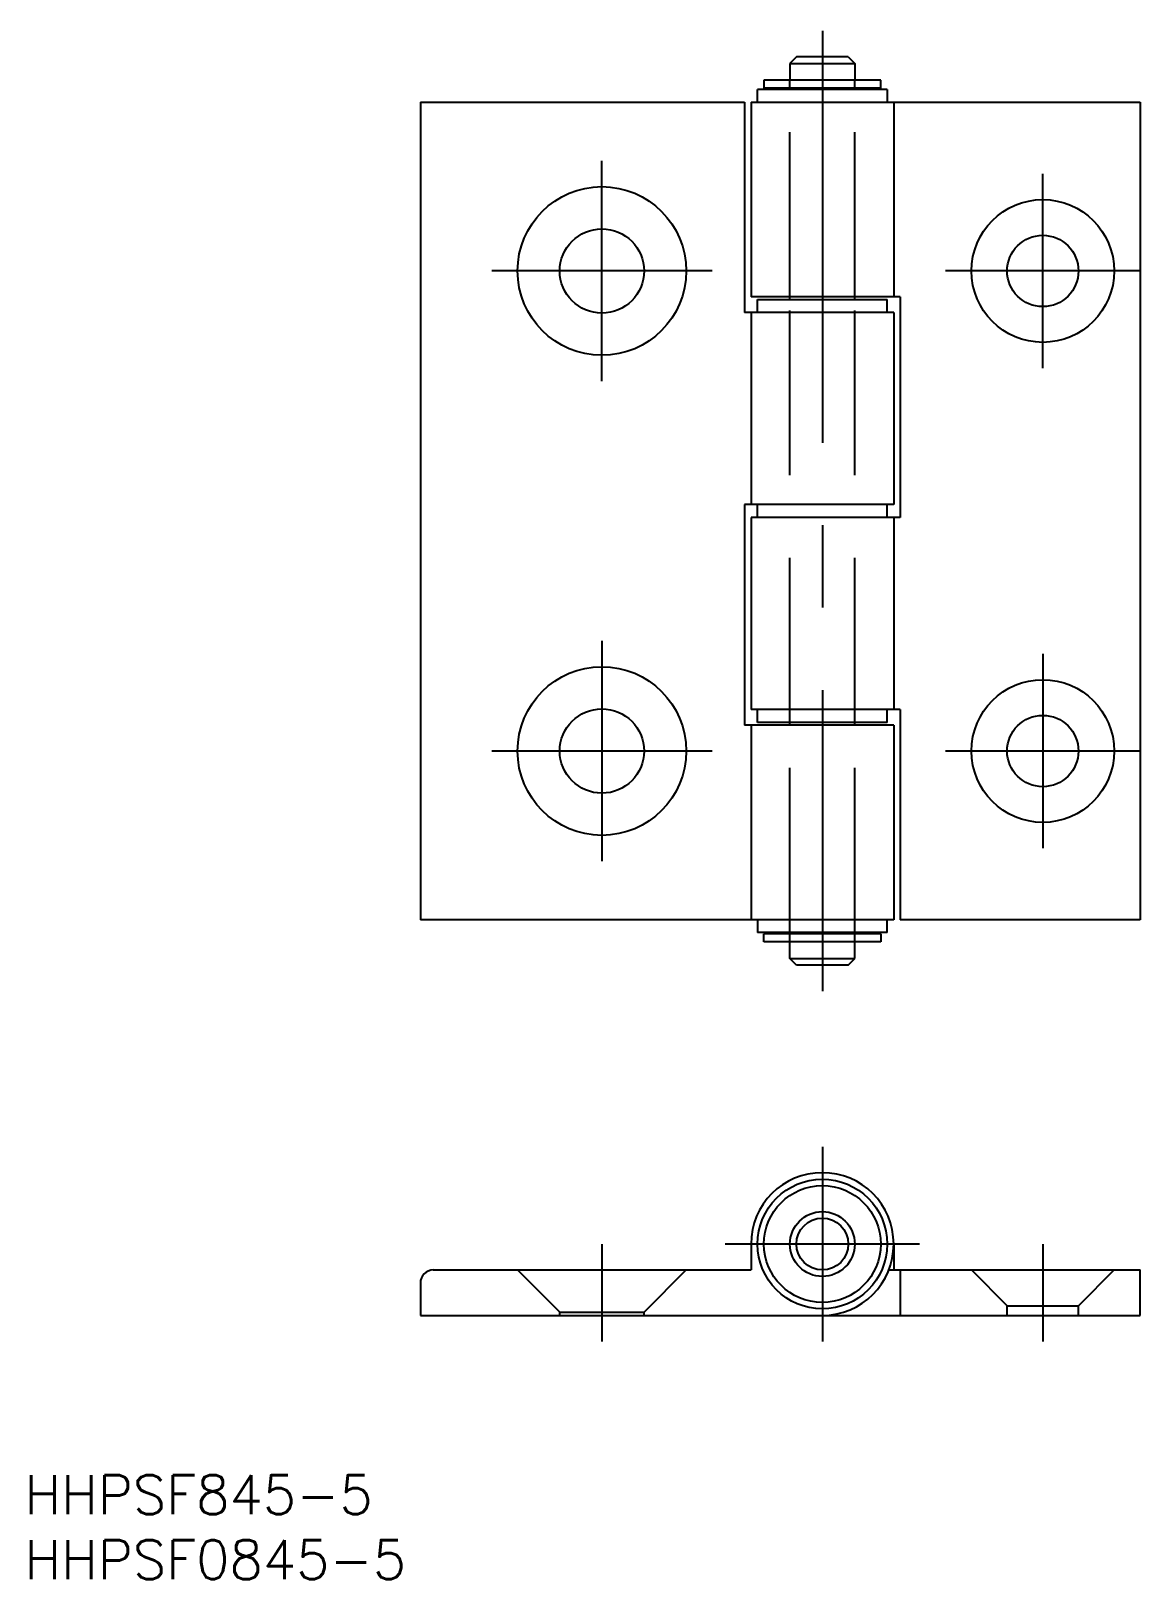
# Model space of a CAD drawing. Extents: x -61 to 24, y -26 to 93.
import ezdxf

# ---------------------------------------------------------------- set-up
doc = ezdxf.new("R2010")
doc.units = 0
doc.linetypes.add('CENTER', pattern=[50.8, 31.75, -6.35, 6.35, -6.35])
doc.linetypes.add('DASHED', pattern=[19.05, 12.7, -6.35])
doc.layers.get('0').update_dxf_attribs({"linetype": 'CONTINUOUS'})
doc.layers.add('CENTER', color=1, linetype='CENTER')
doc.styles.get("Standard").update_dxf_attribs({"font": 'txt.shx', "height": 3, "bigfont": 'bigfont.shx'})

msp = doc.modelspace()

# ---------------------------------------------------------------- linework, layer by layer
at = {"color": 7, "linetype": 'CONTINUOUS'}
for p, q in [((-2, 91.5), (-2.5, 91)), ((-2.5, 91), (2.5, 91)), ((-2.5, 91), (-2.5, 89.7)), ((2, 91.5), (-2, 91.5)), ((2, 91.5), (2.5, 91)), ((2.5, 91), (2.5, 89.7)), ((4.5, 89.7), (-4.5, 89.7)), ((-4.5, 89.7), (-4.5, 89.1)), ((4.5, 89.1), (4.5, 89.7)), ((5, 89), (-5, 89)), ((-5, 88), (-5, 89)), ((4.5, 89.1), (-4.5, 89.1)), ((-2.5, 89), (-2.5, 89.1)), ((2.5, 89), (2.5, 89.1)), ((5, 89), (5, 88)), ((-31, 88), (-31, 25)), ((-31, 88), (-6, 88)), ((-6, 88), (-6, 71.8)), ((-5.5, 88), (24.5, 88)), ((-5.5, 88), (-5.5, 73)), ((5.5, 88), (5.5, 73)), ((24.5, 88), (24.5, 25)), ((6, 73), (-5.5, 73)), ((-5, 72.8), (5, 72.8)), ((-5, 71.8), (-5, 72.8)), ((-2.5, 72.8), (-2.5, 73)), ((2.5, 72.8), (2.5, 73)), ((5, 71.8), (5, 72.8)), ((6, 73), (6, 56)), ((5.5, 71.8), (-6, 71.8)), ((-5.5, 71.8), (-5.5, 57)), ((5.5, 71.8), (5.5, 57)), ((-6, 57), (-6, 40)), ((5.5, 57), (-6, 57)), ((-5, 56), (-5, 57)), ((5, 56), (5, 57)), ((-5.5, 56), (-5.5, 41.2)), ((6, 56), (-5.5, 56)), ((5.5, 56), (5.5, 41.2)), ((6, 41.2), (-5.5, 41.2)), ((-5, 40.2), (-5, 41.2)), ((5, 40.2), (5, 41.2)), ((6, 41.2), (6, 25)), ((5.5, 40), (-6, 40)), ((-5.5, 40), (-5.5, 25)), ((5, 40.2), (-5, 40.2)), ((-2.5, 40), (-2.5, 40.2)), ((2.5, 40), (2.5, 40.2)), ((5.5, 40), (5.5, 25)), ((5.5, 25), (-31, 25)), ((-5, 25), (-5, 24)), ((5, 24), (-5, 24)), ((4.5, 23.9), (-4.5, 23.9)), ((-4.5, 23.3), (-4.5, 23.9)), ((-2.5, 23.9), (-2.5, 24)), ((2.5, 23.9), (2.5, 24)), ((4.5, 23.9), (4.5, 23.3)), ((5, 24), (5, 25)), ((24.5, 25), (6, 25)), ((4.5, 23.3), (-4.5, 23.3)), ((-2.5, 22), (-2.5, 23.3)), ((2.5, 22), (2.5, 23.3)), ((-2.5, 22), (2.5, 22)), ((-2, 21.5), (-2.5, 22)), ((2, 21.5), (-2, 21.5)), ((2, 21.5), (2.5, 22)), ((-5.5, 0), (-5.5, -2)), ((5.5, 0), (5.5, -2)), ((-30, -2), (-5.5, -2)), ((5.12, -2), (24.5, -2)), ((6, -2), (6, -5.5)), ((24.5, -5.5), (24.5, -2)), ((-31, -3), (-31, -5.5)), ((-31, -5.5), (24.5, -5.5))]:
    msp.add_line(p, q, dxfattribs=at)
at = {"color": 3, "linetype": 'DASHED'}
for p, q in [((-2.5, 89.1), (-2.5, 89.7)), ((2.5, 89.1), (2.5, 89.7)), ((-2.5, 73), (-2.5, 89)), ((2.5, 73), (2.5, 89)), ((-2.5, 40.2), (-2.5, 72.8)), ((2.5, 40.2), (2.5, 72.8)), ((-2.5, 24), (-2.5, 40)), ((2.5, 24), (2.5, 40)), ((-2.5, 23.3), (-2.5, 23.9)), ((2.5, 23.3), (2.5, 23.9)), ((-23.5, -2), (-20.25, -5.25)), ((-10.5, -2), (-13.75, -5.25)), ((11.5, -2), (14.25, -4.75)), ((22.5, -2), (19.75, -4.75)), ((14.25, -4.75), (19.75, -4.75)), ((14.25, -5.5), (14.25, -4.75)), ((19.75, -5.5), (19.75, -4.75)), ((-20.25, -5.25), (-13.75, -5.25)), ((-20.25, -5.5), (-20.25, -5.25)), ((-13.75, -5.5), (-13.75, -5.25))]:
    msp.add_line(p, q, dxfattribs=at)
at = {"color": 7, "linetype": 'CONTINUOUS'}
for centre, radius in [((-17, 75), 6.5), ((17, 75), 5.5), ((-17, 75), 3.25), ((17, 75), 2.75), ((-17, 38), 6.5), ((17, 38), 5.5), ((-17, 38), 3.25), ((17, 38), 2.75), ((0, 0), 5), ((0, 0), 4.5), ((0, 0), 2.5), ((0, 0), 2)]:
    msp.add_circle(centre, radius, dxfattribs=at)
for centre, radius, start in [((0, 0), 5.5, 270), ((-30, -3), 1, 90)]:
    msp.add_arc(centre, radius, start, 180, dxfattribs=at)
at = {"layer": 'CENTER', "color": 1, "linetype": 'CENTER'}
for p, q in [((0, 93.5), (0, 19.5)), ((-17, 66.5), (-17, 83.5)), ((17, 67.5), (17, 82.5)), ((-8.5, 75), (-25.5, 75)), ((24.5, 75), (9.5, 75)), ((-17, 46.5), (-17, 29.5)), ((17, 45.5), (17, 30.5)), ((-8.5, 38), (-25.5, 38)), ((24.5, 38), (9.5, 38)), ((0, 7.5), (0, -7.5)), ((-17, 0), (-17, -7.5)), ((7.5, 0), (-7.5, 0)), ((17, 0), (17, -7.5))]:
    msp.add_line(p, q, dxfattribs=at)

# ---------------------------------------------------------------- texts
at = {"color": 7, "linetype": 'CONTINUOUS'}
for s, p in [('HHPSF845-5', (-61.54, -20.82)), ('HHPSF0845-5', (-61.54, -25.82))]:
    msp.add_text(s, height=3, dxfattribs=at).set_placement(p)

doc.saveas('drawing.dxf')
